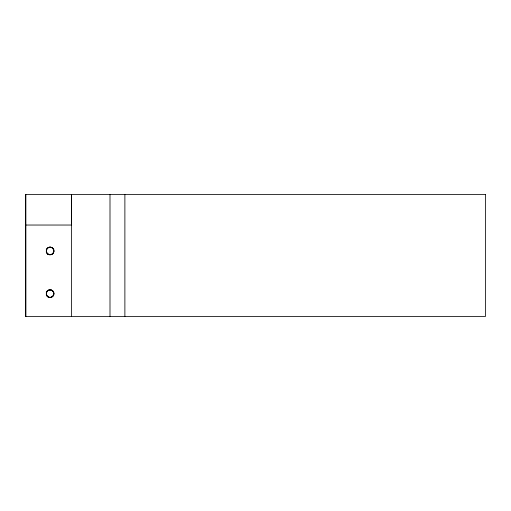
<?xml version="1.0" encoding="UTF-8"?>
<svg xmlns="http://www.w3.org/2000/svg" width="511" height="511" viewBox="0 0 511 511"><rect width="100%" height="100%" fill="white"/><g stroke="black" fill="none" stroke-linecap="round" stroke-linejoin="round"><path stroke-width="0.77" d="M25.761 225.038L71.534 225.038M124.882 194.525L124.882 316.475M109.999 194.525L109.999 316.475M71.585 194.525L71.534 316.475M71.476 194.525L71.476 225.038M25.761 194.525L25.812 316.475M25.71 194.525L25.71 316.475M46.265 292.586A3.813 3.813 0 0 1 52.135 290.523A3.813 3.813 0 0 1 52.135 296.744A3.813 3.813 0 0 1 46.265 294.681M46.265 249.905A3.813 3.813 0 0 1 52.135 247.841A3.813 3.813 0 0 1 52.135 254.056A3.813 3.813 0 0 1 46.265 252M485.45 194.525L25.55 194.525L25.55 316.475L485.45 316.475L485.45 194.525M48.168 296.936A3.813 3.813 0 0 0 53.885 293.633A3.813 3.813 0 0 0 48.168 290.331A3.813 3.813 0 0 0 48.168 296.936M47.893 254.063A3.813 3.813 0 0 0 53.885 251.291A3.813 3.813 0 0 0 48.488 247.49A3.813 3.813 0 0 0 47.893 254.063M48.289 296.936A3.813 3.813 0 0 0 54 293.633A3.813 3.813 0 0 0 48.289 290.331A3.813 3.813 0 0 0 48.289 296.936M47.996 254.063A3.813 3.813 0 0 0 53.987 251.291A3.813 3.813 0 0 0 48.59 247.49A3.813 3.813 0 0 0 47.996 254.063"/></g></svg>
